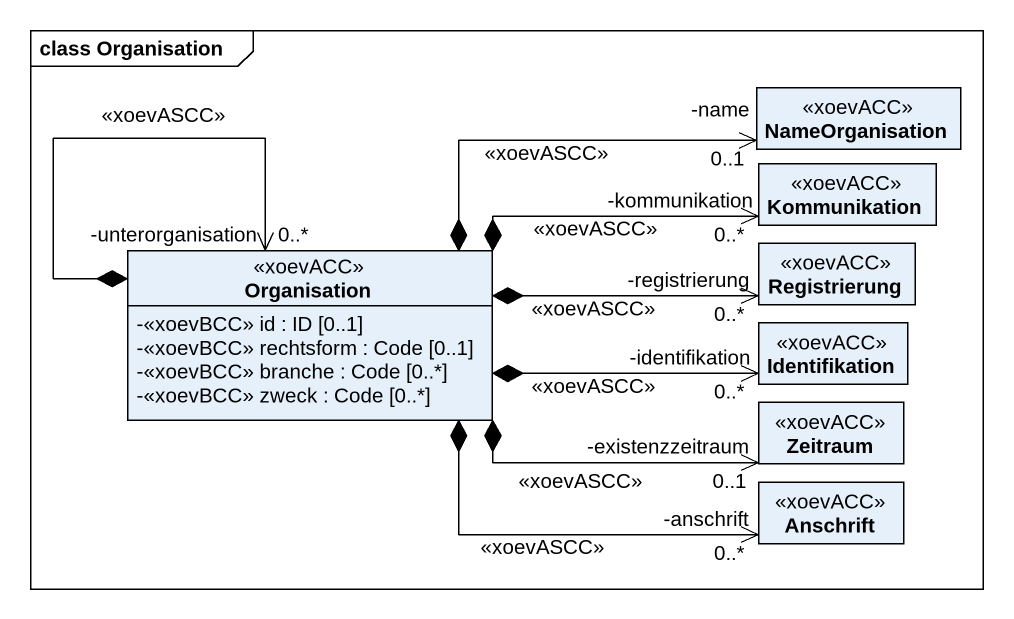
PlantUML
@startuml
mainframe class Organisation
hide circle
hide empty members
skinparam classAttributeIconSize 0
class NameOrganisation <<xoevACC>>
class Kommunikation <<xoevACC>>
class Organisation <<xoevACC>> {
  -<<xoevBCC>> id : ID [0..1]
  -<<xoevBCC>> rechtsform : Code [0..1]
  -<<xoevBCC>> branche : Code [0..*]
  -<<xoevBCC>> zweck : Code [0..*]
}
class Registrierung <<xoevACC>>
class Identifikation <<xoevACC>>
class Zeitraum <<xoevACC>>
class Anschrift <<xoevACC>>
Organisation *-right-> "-name\n0..1" NameOrganisation : <<xoevASCC>>
Organisation *-right-> "-kommunikation\n0..*" Kommunikation : <<xoevASCC>>
Organisation *--> "-unterorganisation\n0..*" Organisation : <<xoevASCC>>
Organisation *-right-> "-registrierung\n0..*" Registrierung : <<xoevASCC>>
Organisation *-right-> "-identifikation\n0..*" Identifikation : <<xoevASCC>>
Organisation *-right-> "-existenzzeitraum\n0..1" Zeitraum : <<xoevASCC>>
Organisation *-right-> "-anschrift\n0..*" Anschrift : <<xoevASCC>>
@enduml
